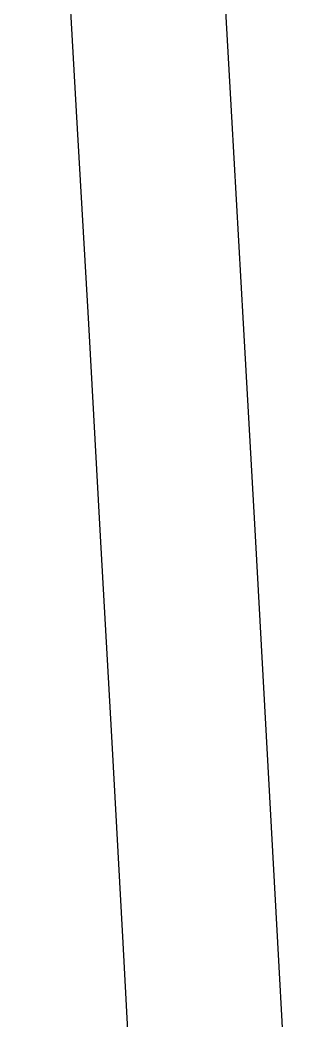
# Model space of a CAD drawing. Header units: millimetres. Extents: x 0 to 285450075, y -3000605 to 8125189010.
# Drawn here: x 6236505.845 to 6236507.244, y 5216255.808 to 5216260.657 of the extents above; entities that cross this region are included whole.
import ezdxf

# ---------------------------------------------------------------- set-up
doc = ezdxf.new("R2010")
doc.units = ezdxf.units.MM
doc.layers.add('ИС_Размер', color=3, linetype='Continuous', lineweight=18)
doc.layers.add('Основное направление 30.05.Верх покрытия', color=7, linetype='Continuous')

msp = doc.modelspace()

# ---------------------------------------------------------------- linework, layer by layer
at = {"layer": 'ИС_Размер', "linetype": 'Continuous'}
msp.add_circle((6226064.7742, 5217311.3687), 148840.0322, dxfattribs=at)
at = {"layer": 'Основное направление 30.05.Верх покрытия', "color": 5, "flags": 128}
msp.add_lwpolyline([(6236506.3977, 5216255.1861), (6236506.3437, 5216256.186), (6236506.289, 5216257.1859), (6236506.2336, 5216258.1858), (6236506.1775, 5216259.1856), (6236506.1208, 5216260.1855), (6236506.0635, 5216261.1854), (6236506.0054, 5216262.1852), (6236505.9467, 5216263.1851), (6236505.8873, 5216264.185), (6236505.8272, 5216265.1848), (6236505.7665, 5216266.1847), (6236505.7051, 5216267.1846), (6236505.643, 5216268.1844), (6236505.5803, 5216269.1843), (6236505.5169, 5216270.1841), (6236505.4528, 5216271.184), (6236505.388, 5216272.1838), (6236505.3226, 5216273.1837), (6236505.2565, 5216274.1835), (6236505.1897, 5216275.1834), (6236505.1223, 5216276.1832)], dxfattribs=at)
at = {"layer": 'Основное направление 30.05.Верх покрытия', "color": 6, "flags": 128}
msp.add_lwpolyline([(6236507.1477, 5216255.1878), (6236507.0937, 5216256.1877), (6236507.039, 5216257.1876), (6236506.9836, 5216258.1875), (6236506.9275, 5216259.1874), (6236506.8708, 5216260.1872), (6236506.8134, 5216261.1871), (6236506.7554, 5216262.187), (6236506.6967, 5216263.1868), (6236506.6373, 5216264.1867), (6236506.5772, 5216265.1866), (6236506.5165, 5216266.1864), (6236506.4551, 5216267.1863), (6236506.393, 5216268.1861), (6236506.3303, 5216269.186), (6236506.2669, 5216270.1859), (6236506.2028, 5216271.1857), (6236506.138, 5216272.1856), (6236506.0726, 5216273.1854), (6236506.0065, 5216274.1853), (6236505.9397, 5216275.1851), (6236505.8723, 5216276.185)], dxfattribs=at)

doc.saveas('drawing.dxf')
